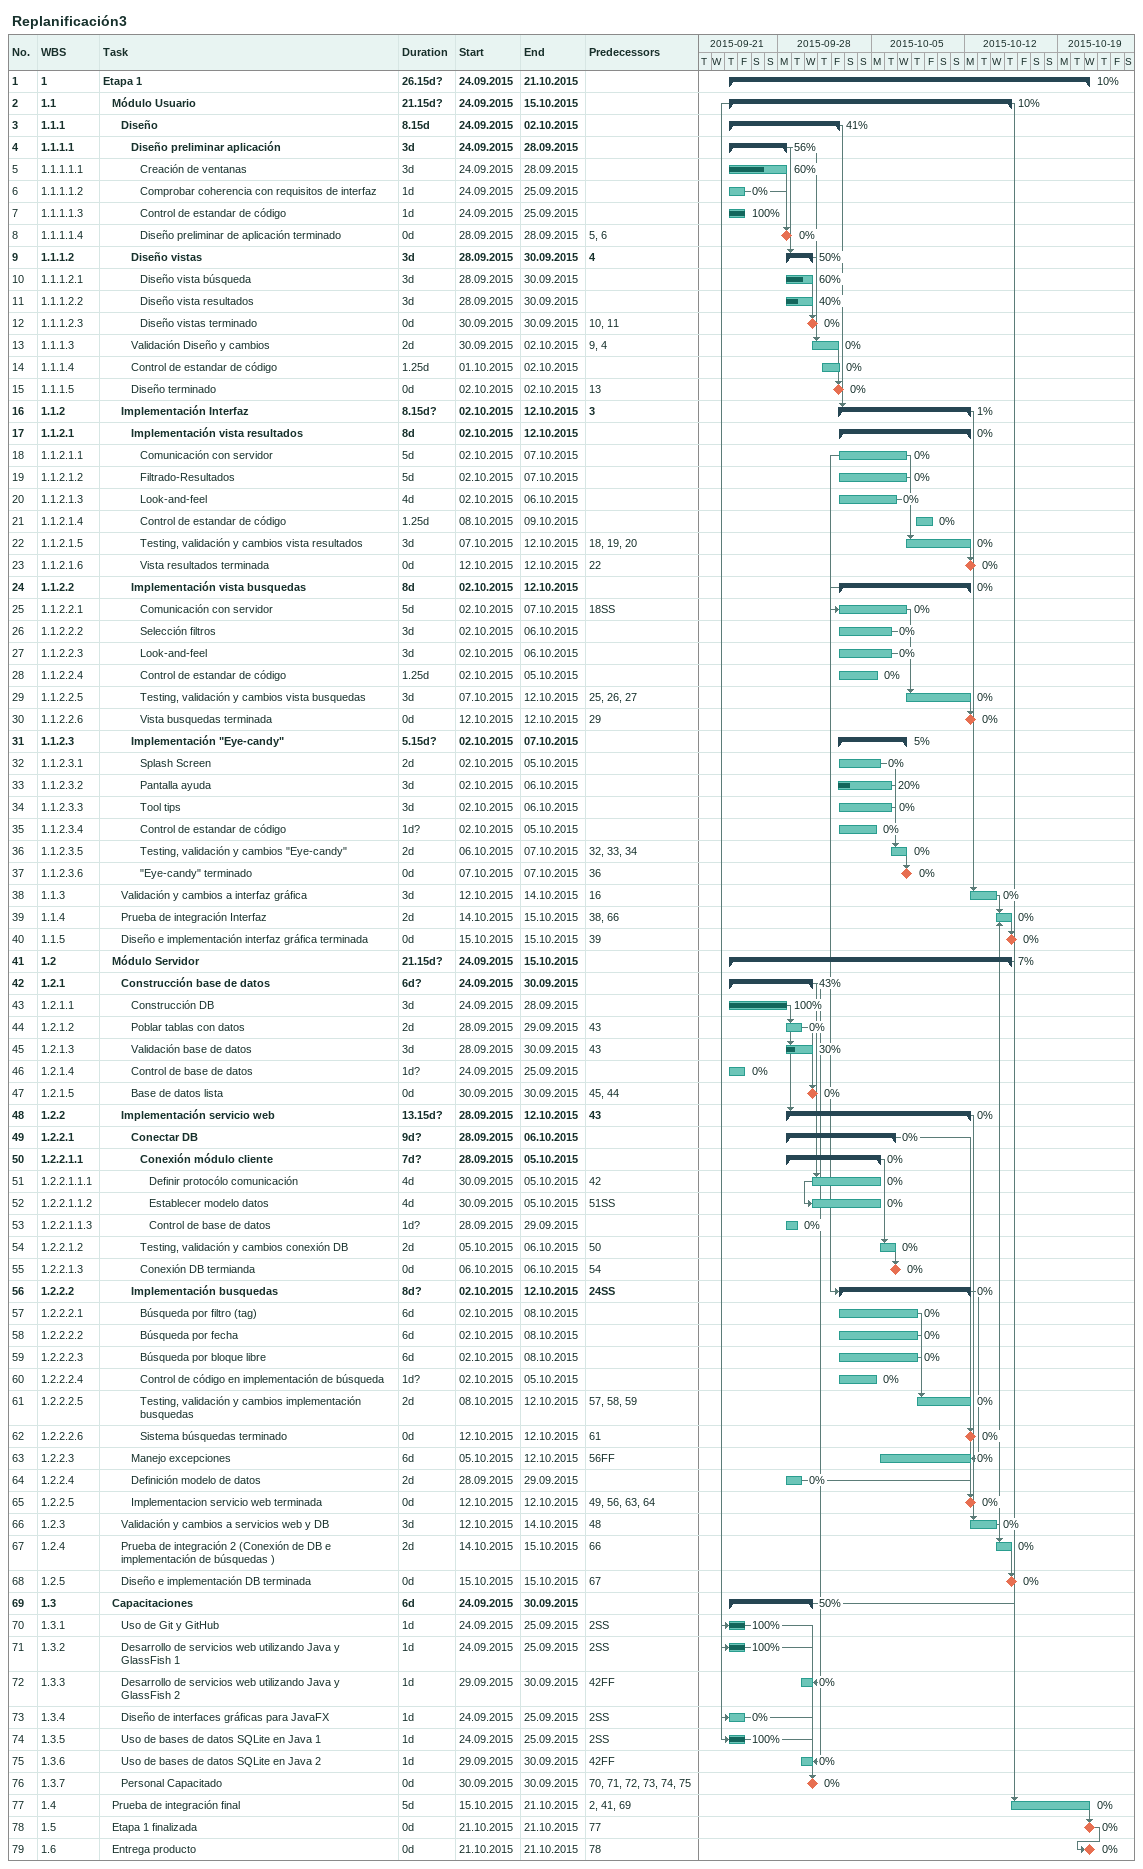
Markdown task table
Replanificación3

| ID | WBS | Task | Duration | Start | Finish | Predecessors | % complete |
|---|---|---|---|---|---|---|---|
| 1 | 1 | **Etapa 1** | 26.15d? | 2015-09-24 | 2015-10-21 |  | 10 |
| 2 | 1.1 | **Módulo Usuario** | 21.15d? | 2015-09-24 | 2015-10-15 |  | 10 |
| 3 | 1.1.1 | **Diseño** | 8.15d | 2015-09-24 | 2015-10-02 |  | 41 |
| 4 | 1.1.1.1 | **Diseño preliminar aplicación** | 3d | 2015-09-24 | 2015-09-28 |  | 56 |
| 5 | 1.1.1.1.1 | Creación de ventanas | 3d | 2015-09-24 | 2015-09-28 |  | 60 |
| 6 | 1.1.1.1.2 | Comprobar coherencia con requisitos de interfaz | 1d | 2015-09-24 | 2015-09-25 |  | 0 |
| 7 | 1.1.1.1.3 | Control de estandar de código | 1d | 2015-09-24 | 2015-09-25 |  | 100 |
| 8 | 1.1.1.1.4 | Diseño preliminar de aplicación terminado | 0d | 2015-09-28 | 2015-09-28 | 5, 6 | 0 |
| 9 | 1.1.1.2 | **Diseño vistas** | 3d | 2015-09-28 | 2015-09-30 | 4 | 50 |
| 10 | 1.1.1.2.1 | Diseño vista búsqueda | 3d | 2015-09-28 | 2015-09-30 |  | 60 |
| 11 | 1.1.1.2.2 | Diseño vista resultados | 3d | 2015-09-28 | 2015-09-30 |  | 40 |
| 12 | 1.1.1.2.3 | Diseño vistas terminado | 0d | 2015-09-30 | 2015-09-30 | 10, 11 | 0 |
| 13 | 1.1.1.3 | Validación Diseño y cambios | 2d | 2015-09-30 | 2015-10-02 | 9, 4 | 0 |
| 14 | 1.1.1.4 | Control de estandar de código | 1.25d | 2015-10-01 | 2015-10-02 |  | 0 |
| 15 | 1.1.1.5 | Diseño terminado | 0d | 2015-10-02 | 2015-10-02 | 13 | 0 |
| 16 | 1.1.2 | **Implementación Interfaz** | 8.15d? | 2015-10-02 | 2015-10-12 | 3 | 1 |
| 17 | 1.1.2.1 | **Implementación vista resultados** | 8d | 2015-10-02 | 2015-10-12 |  | 0 |
| 18 | 1.1.2.1.1 | Comunicación con servidor | 5d | 2015-10-02 | 2015-10-07 |  | 0 |
| 19 | 1.1.2.1.2 | Filtrado-Resultados | 5d | 2015-10-02 | 2015-10-07 |  | 0 |
| 20 | 1.1.2.1.3 | Look-and-feel | 4d | 2015-10-02 | 2015-10-06 |  | 0 |
| 21 | 1.1.2.1.4 | Control de estandar de código | 1.25d | 2015-10-08 | 2015-10-09 |  | 0 |
| 22 | 1.1.2.1.5 | Testing, validación y cambios vista resultados | 3d | 2015-10-07 | 2015-10-12 | 18, 19, 20 | 0 |
| 23 | 1.1.2.1.6 | Vista resultados terminada | 0d | 2015-10-12 | 2015-10-12 | 22 | 0 |
| 24 | 1.1.2.2 | **Implementación vista busquedas** | 8d | 2015-10-02 | 2015-10-12 |  | 0 |
| 25 | 1.1.2.2.1 | Comunicación con servidor | 5d | 2015-10-02 | 2015-10-07 | 18SS | 0 |
| 26 | 1.1.2.2.2 | Selección filtros | 3d | 2015-10-02 | 2015-10-06 |  | 0 |
| 27 | 1.1.2.2.3 | Look-and-feel | 3d | 2015-10-02 | 2015-10-06 |  | 0 |
| 28 | 1.1.2.2.4 | Control de estandar de código | 1.25d | 2015-10-02 | 2015-10-05 |  | 0 |
| 29 | 1.1.2.2.5 | Testing, validación y cambios vista busquedas | 3d | 2015-10-07 | 2015-10-12 | 25, 26, 27 | 0 |
| 30 | 1.1.2.2.6 | Vista busquedas terminada | 0d | 2015-10-12 | 2015-10-12 | 29 | 0 |
| 31 | 1.1.2.3 | **Implementación "Eye-candy"** | 5.15d? | 2015-10-02 | 2015-10-07 |  | 5 |
| 32 | 1.1.2.3.1 | Splash Screen | 2d | 2015-10-02 | 2015-10-05 |  | 0 |
| 33 | 1.1.2.3.2 | Pantalla ayuda | 3d | 2015-10-02 | 2015-10-06 |  | 20 |
| 34 | 1.1.2.3.3 | Tool tips | 3d | 2015-10-02 | 2015-10-06 |  | 0 |
| 35 | 1.1.2.3.4 | Control de estandar de código | 1d? | 2015-10-02 | 2015-10-05 |  | 0 |
| 36 | 1.1.2.3.5 | Testing, validación y cambios "Eye-candy" | 2d | 2015-10-06 | 2015-10-07 | 32, 33, 34 | 0 |
| 37 | 1.1.2.3.6 | "Eye-candy" terminado | 0d | 2015-10-07 | 2015-10-07 | 36 | 0 |
| 38 | 1.1.3 | Validación y cambios a interfaz gráfica | 3d | 2015-10-12 | 2015-10-14 | 16 | 0 |
| 39 | 1.1.4 | Prueba de integración Interfaz | 2d | 2015-10-14 | 2015-10-15 | 38, 66 | 0 |
| 40 | 1.1.5 | Diseño e implementación interfaz gráfica terminada | 0d | 2015-10-15 | 2015-10-15 | 39 | 0 |
| 41 | 1.2 | **Módulo Servidor** | 21.15d? | 2015-09-24 | 2015-10-15 |  | 7 |
| 42 | 1.2.1 | **Construcción base de datos** | 6d? | 2015-09-24 | 2015-09-30 |  | 43 |
| 43 | 1.2.1.1 | Construcción DB | 3d | 2015-09-24 | 2015-09-28 |  | 100 |
| 44 | 1.2.1.2 | Poblar tablas con datos | 2d | 2015-09-28 | 2015-09-29 | 43 | 0 |
| 45 | 1.2.1.3 | Validación base de datos | 3d | 2015-09-28 | 2015-09-30 | 43 | 30 |
| 46 | 1.2.1.4 | Control de base de datos | 1d? | 2015-09-24 | 2015-09-25 |  | 0 |
| 47 | 1.2.1.5 | Base de datos lista | 0d | 2015-09-30 | 2015-09-30 | 45, 44 | 0 |
| 48 | 1.2.2 | **Implementación servicio web** | 13.15d? | 2015-09-28 | 2015-10-12 | 43 | 0 |
| 49 | 1.2.2.1 | **Conectar DB** | 9d? | 2015-09-28 | 2015-10-06 |  | 0 |
| 50 | 1.2.2.1.1 | **Conexión módulo cliente** | 7d? | 2015-09-28 | 2015-10-05 |  | 0 |
| 51 | 1.2.2.1.1.1 | Definir protocólo comunicación | 4d | 2015-09-30 | 2015-10-05 | 42 | 0 |
| 52 | 1.2.2.1.1.2 | Establecer modelo datos | 4d | 2015-09-30 | 2015-10-05 | 51SS | 0 |
| 53 | 1.2.2.1.1.3 | Control de base de datos | 1d? | 2015-09-28 | 2015-09-29 |  | 0 |
| 54 | 1.2.2.1.2 | Testing, validación y cambios conexión DB | 2d | 2015-10-05 | 2015-10-06 | 50 | 0 |
| 55 | 1.2.2.1.3 | Conexión DB termianda | 0d | 2015-10-06 | 2015-10-06 | 54 | 0 |
| 56 | 1.2.2.2 | **Implementación busquedas** | 8d? | 2015-10-02 | 2015-10-12 | 24SS | 0 |
| 57 | 1.2.2.2.1 | Búsqueda por filtro (tag) | 6d | 2015-10-02 | 2015-10-08 |  | 0 |
| 58 | 1.2.2.2.2 | Búsqueda por fecha | 6d | 2015-10-02 | 2015-10-08 |  | 0 |
| 59 | 1.2.2.2.3 | Búsqueda por bloque libre | 6d | 2015-10-02 | 2015-10-08 |  | 0 |
| 60 | 1.2.2.2.4 | Control de código en implementación de búsqueda | 1d? | 2015-10-02 | 2015-10-05 |  | 0 |
| 61 | 1.2.2.2.5 | Testing, validación y cambios implementación busquedas | 2d | 2015-10-08 | 2015-10-12 | 57, 58, 59 | 0 |
| 62 | 1.2.2.2.6 | Sistema búsquedas terminado | 0d | 2015-10-12 | 2015-10-12 | 61 | 0 |
| 63 | 1.2.2.3 | Manejo excepciones | 6d | 2015-10-05 | 2015-10-12 | 56FF | 0 |
| 64 | 1.2.2.4 | Definición modelo de datos | 2d | 2015-09-28 | 2015-09-29 |  | 0 |
| 65 | 1.2.2.5 | Implementacion servicio web terminada | 0d | 2015-10-12 | 2015-10-12 | 49, 56, 63, 64 | 0 |
| 66 | 1.2.3 | Validación y cambios a servicios web y DB | 3d | 2015-10-12 | 2015-10-14 | 48 | 0 |
| 67 | 1.2.4 | Prueba de integración 2 (Conexión de DB e implementación de búsquedas ) | 2d | 2015-10-14 | 2015-10-15 | 66 | 0 |
| 68 | 1.2.5 | Diseño e implementación DB terminada | 0d | 2015-10-15 | 2015-10-15 | 67 | 0 |
| 69 | 1.3 | **Capacitaciones** | 6d | 2015-09-24 | 2015-09-30 |  | 50 |
| 70 | 1.3.1 | Uso de Git y GitHub | 1d | 2015-09-24 | 2015-09-25 | 2SS | 100 |
| 71 | 1.3.2 | Desarrollo de servicios web utilizando Java y GlassFish 1 | 1d | 2015-09-24 | 2015-09-25 | 2SS | 100 |
| 72 | 1.3.3 | Desarrollo de servicios web utilizando Java y GlassFish 2 | 1d | 2015-09-29 | 2015-09-30 | 42FF | 0 |
| 73 | 1.3.4 | Diseño de interfaces gráficas para JavaFX | 1d | 2015-09-24 | 2015-09-25 | 2SS | 0 |
| 74 | 1.3.5 | Uso de bases de datos SQLite en Java 1 | 1d | 2015-09-24 | 2015-09-25 | 2SS | 100 |
| 75 | 1.3.6 | Uso de bases de datos SQLite en Java 2 | 1d | 2015-09-29 | 2015-09-30 | 42FF | 0 |
| 76 | 1.3.7 | Personal Capacitado | 0d | 2015-09-30 | 2015-09-30 | 70, 71, 72, 73, 74, 75 | 0 |
| 77 | 1.4 | Prueba de integración final | 5d | 2015-10-15 | 2015-10-21 | 2, 41, 69 | 0 |
| 78 | 1.5 | Etapa 1 finalizada | 0d | 2015-10-21 | 2015-10-21 | 77 | 0 |
| 79 | 1.6 | Entrega producto | 0d | 2015-10-21 | 2015-10-21 | 78 | 0 |
